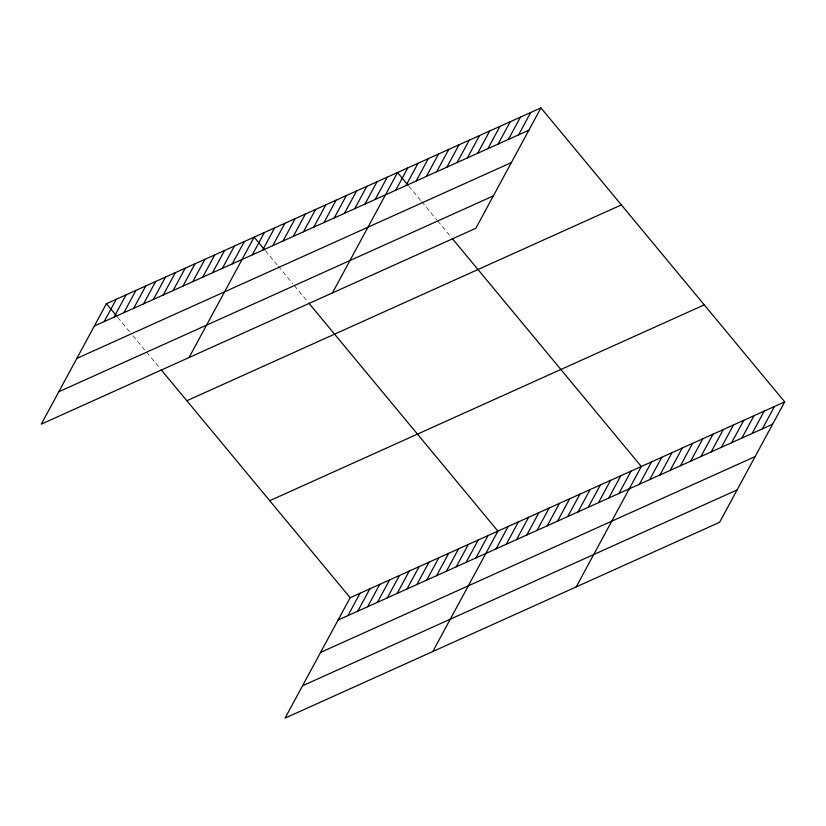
<?xml version="1.0" encoding="UTF-8"?>
<svg xmlns="http://www.w3.org/2000/svg" width="826" height="826" viewBox="0 0 826 826"><rect width="100%" height="100%" fill="white"/><g stroke="black" fill="none" stroke-linecap="round" stroke-linejoin="round"><path stroke-width="0.62" stroke-dasharray="4.13 3.1" d="M408.798 186.087L420.868 200.646M421.673 201.616L436.954 220.046M437.759 221.017L451.44 237.506M265.404 250.712L277.474 265.27M278.279 266.24L292.755 283.7M294.366 285.641L308.036 302.14M117.664 317.298L130.529 332.826M132.945 335.728L145.82 351.256M146.625 352.227L160.296 368.716"/><path stroke-width="1.24" d="M540.937 107.886L106.399 303.72L41.3 424.12L475.838 228.286L540.937 107.886L784.7 401.88L719.601 522.28L285.063 718.114L350.162 597.714L784.7 401.88M104.179 321.603L116.249 299.28M114.029 317.174L126.099 294.841M123.879 312.734L135.949 290.401M133.719 308.294L145.799 285.961M143.569 303.854L155.649 281.521M153.419 299.415L165.499 277.082M163.269 294.975L175.349 272.642M173.119 290.535L185.2 268.202M182.969 286.095L195.05 263.762M192.819 281.656L204.9 259.323M202.669 277.216L214.75 254.883M212.519 272.776L224.589 250.454M222.37 268.336L234.439 246.014M232.22 263.907L244.289 241.574M189.04 357.534L254.14 237.134L264.599 249.741M252.312 254.852L264.382 232.519M262.554 250.237L274.624 227.904M272.797 245.611L284.867 223.288M283.039 240.996L295.109 218.673M293.282 236.381L305.352 214.048M303.524 231.765L315.594 209.432M313.766 227.15L325.836 204.817M324.009 222.535L336.079 200.202M334.251 217.919L346.321 195.586M344.494 213.304L356.574 190.971M354.736 208.689L366.816 186.356M364.978 204.074L377.059 181.741M375.221 199.458L387.301 177.125M332.434 292.91L397.543 172.51L407.992 185.117M395.706 190.228L407.786 167.895M405.948 185.602L418.028 163.28M416.19 180.987L428.271 158.664M426.433 176.372L438.513 154.039M436.675 171.756L448.755 149.423M446.918 167.141L458.998 144.808M457.16 162.526L469.24 140.193M467.402 157.911L479.483 135.578M477.645 153.295L489.725 130.962M487.887 148.68L499.967 126.347M498.13 144.065L510.21 121.732M508.372 139.449L520.452 117.116M518.614 134.834L530.695 112.501M347.942 615.607L360.012 593.274M357.792 611.168L369.862 588.835M367.642 606.728L379.712 584.395M377.492 602.288L389.562 579.966M387.342 597.848L399.412 575.526M397.182 593.419L409.262 571.086M407.032 588.979L419.112 566.646M416.882 584.54L428.962 562.207M426.732 580.1L438.812 557.767M436.582 575.66L448.663 553.327M446.432 571.22L458.513 548.887M456.282 566.781L468.363 544.448M466.132 562.341L478.213 540.008M475.983 557.901L488.052 535.568M432.803 651.538L497.902 531.128L308.841 303.111M496.075 548.846L508.145 526.513M506.317 544.231L518.387 521.898M516.56 539.615L528.63 517.283M526.802 535L538.872 512.667M537.045 530.385L549.125 508.052M547.287 525.77L559.367 503.437M557.529 521.154L569.61 498.821M567.772 516.539L579.852 494.206M578.014 511.924L590.094 489.591M588.257 507.309L600.337 484.976M598.499 502.683L610.579 480.36M608.741 498.068L620.822 475.745M618.984 493.452L631.064 471.119M576.207 586.914L641.306 466.504L452.235 238.477M639.469 484.222L651.549 461.889M649.711 479.607L661.791 457.274M659.953 474.991L672.034 452.658M670.196 470.376L682.276 448.043M680.438 465.761L692.518 443.428M690.681 461.145L702.761 438.812M700.923 456.53L713.003 434.197M711.165 451.915L723.246 429.582M721.408 447.3L733.488 424.967M731.65 442.684L743.73 420.351M741.893 438.059L753.973 415.736M752.145 433.444L764.215 411.111M762.388 428.828L774.458 406.495M94.329 326.043L528.857 130.219M76.828 358.412L511.366 162.577M58.801 391.751L493.339 195.917M186.841 400.734L621.379 204.9M269.72 500.701L704.258 304.866M338.092 620.047L772.63 424.213M320.591 652.406L755.129 456.582M302.564 685.756L737.102 489.921M106.399 303.72L116.858 316.327M161.101 369.687L350.162 597.714"/></g></svg>
